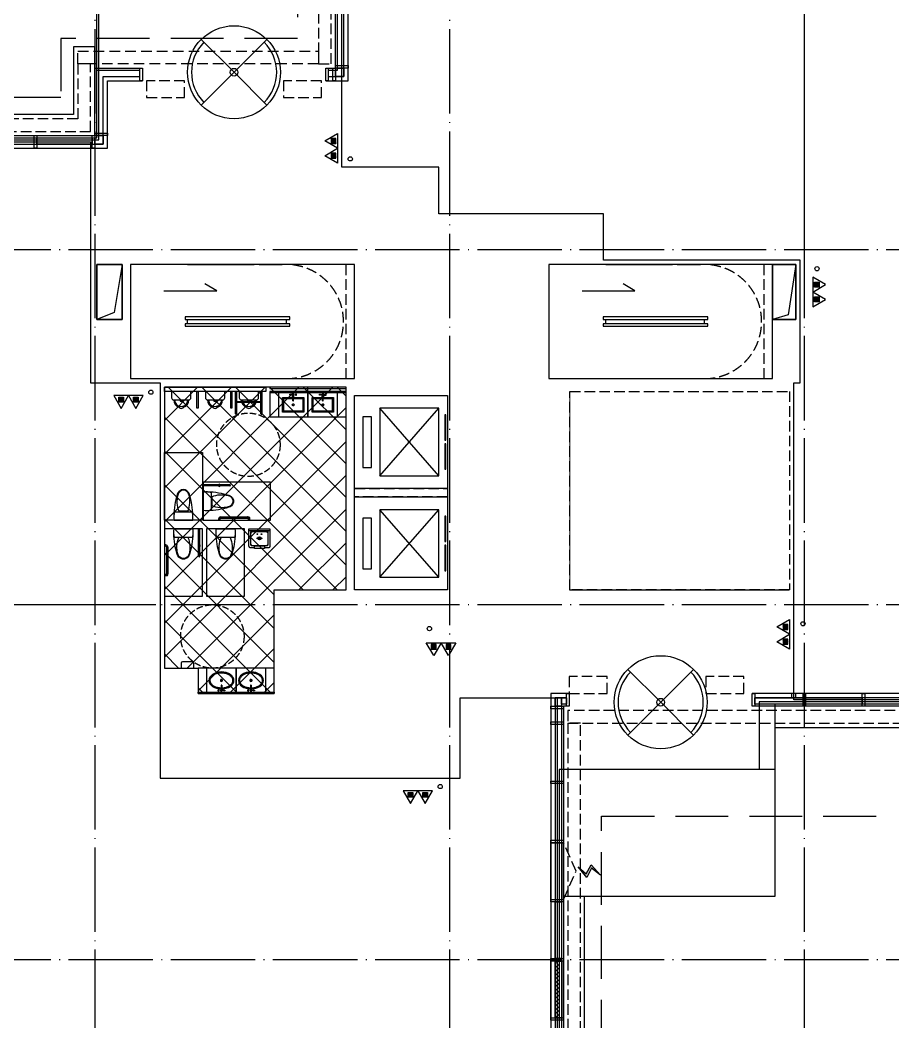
# Model space of a CAD drawing. Extents: x -292644 to 830497, y -12918 to 491457.
# Drawn here: x 118389 to 139057, y 6929 to 30635 of the extents above; entities that cross this region are included whole.
import ezdxf
from ezdxf.xclip import XClip

# ---------------------------------------------------------------- set-up
doc = ezdxf.new("R2010")
doc.units = 0
doc.header["$LTSCALE"] = 1000
doc.header["$MEASUREMENT"] = 0
for name, pattern in [('104-10 轴网$0$DOTE', [2.4200000000000004, 2, -0.2, 0.02, -0.2]), ('8#楼幕墙$0$109-34 轴网$0$L1$0$$AUDIT_BAD_LTYPE1', [0]), ('8#楼幕墙$0$DASH', [0.35, 0.25, -0.1]), ('X-104 8#10#平面_t3$0$109-34 轴网$0$L1$0$$AUDIT_BAD_LTYPE1', [0]), ('X-104 8#10#平面_t3$0$CACHE', [0.375, 0.25, -0.125]), ('X-104 8#10#平面_t3$0$DASH', [0.35, 0.25, -0.1]), ('三跑梯-1F$0$DASH', [0.35, 0.25, -0.1])]:
    doc.linetypes.add(name, pattern=pattern)
doc.layers.get('0').update_dxf_attribs({"linetype": 'CONTINUOUS'})
doc.layers.get('Defpoints').update_dxf_attribs({"linetype": 'CONTINUOUS'})
for name, color, linetype in [('104-10 轴网$0$A_AXIS-轴线', 36, '104-10 轴网$0$DOTE'), ('8#楼幕墙$0$04-电动窗', 1, 'CONTINUOUS'), ('8#楼幕墙$0$A-C_玻璃幕墙', 140, 'CONTINUOUS'), ('8#楼幕墙$0$A-C_门', 150, 'CONTINUOUS'), ('X-104 8#10#平面_t3$0$A-C_玻璃幕墙', 140, 'CONTINUOUS'), ('X-104 8#10#平面_t3$0$A-E_楼梯', 171, 'CONTINUOUS'), ('X-104 8#10#平面_t3$0$A-E_电梯', 171, 'CONTINUOUS'), ('X-104 8#10#平面_t3$0$A-I_卫-洁具', 241, 'CONTINUOUS'), ('X-104 8#10#平面_t3$0$A-O_分水线', 127, 'CONTINUOUS'), ('X-104 8#10#平面_t3$0$A-O_屋面', 201, 'CONTINUOUS'), ('X-104 8#10#平面_t3$0$A-O_散水', 134, 'CONTINUOUS'), ('X-104 8#10#平面_t3$0$A-SUR_看线', 231, 'CONTINUOUS'), ('X-104 8#10#平面_t3$0$A-TECH_结构', 21, 'CONTINUOUS'), ('X-104 8#10#平面_t3$0$水-消火栓', 41, 'CONTINUOUS')]:
    doc.layers.add(name, color=color, linetype=linetype)
for name, color, linetype, plot in [('8#楼幕墙$0$04-不打印_辅助线', 165, 'CONTINUOUS', False), ('X-104 8#10#平面_t3$0$04-不打印_辅助线', 165, 'CONTINUOUS', False), ('三跑梯-1F$0$04-不打印_辅助线', 165, 'CONTINUOUS', False)]:
    doc.layers.add(name, color=color, linetype=linetype, plot=plot)
doc.layers.add('X-104 8#10#平面_t3$0$000套内', color=226, linetype='CONTINUOUS', lineweight=30, plot=False)
doc.layers.get('X-104 8#10#平面_t3$0$A-O_分水线').off()

# ---------------------------------------------------------------- blocks, each defined once
blk = doc.blocks.new('104-10 轴网')
at = {"layer": '104-10 轴网$0$A_AXIS-轴线', "linetype": '104-10 轴网$0$DOTE'}
for p, q in [((128829.5977508623, 40099.99999999988), (128829.5977508621, -6500.000000000186)), ((137229.5977508624, 40099.99999999987), (137229.5977508621, -6500.000000000186)), ((145629.5977508624, 40099.99999999987), (145629.5977508621, -6500.000000000186)), ((168929.5977508623, 25199.99999999987), (113929.5977508621, 25199.99999999982)), ((168929.5977508623, 16799.99999999987), (113929.5977508621, 16799.99999999982)), ((168929.5977508623, 8399.999999999873), (113929.5977508621, 8399.999999999822))]:
    blk.add_line(p, q, dxfattribs=at)
blk = doc.blocks.new('X-104 8#10#平面_t3$0$meae')
for p, q in [((-215.039999999979, 0), (-243.7679999999818, 0)), ((-210, 5.039999999979045), (-210, 32.76000000000931)), ((-176.7359999999753, 0), (-204.9599999999627, 0)), ((-99.54815868195146, 8), (21.68149024352897, 14.3899337600451)), ((-99.54815868195146, -7.999999999941792), (-99.54815868195146, 8)), ((21.68149024352897, -14.3899337601033), (21.68149024352897, 14.3899337600451)), ((-210, -32.25599999999395), (-210, -5.039999999979045)), ((-99.54815868195146, -8.000000000058208), (21.68149024352897, -14.3899337601033))]:
    blk.add_line(p, q)
at = {"const_width": 0.8399999999999999}
blk.add_lwpolyline([(-209.5800000000163, -0.1400000000139698, -0.9999999999999999), (-210.4199999999837, -0.1400000000139698, -0.9999999999999999)], format="xyb", close=True, dxfattribs=at)
for points in [[(17.19145484233741, 81.35012003820157), (40, 81.35012003820157), (39.99999999994179, 51.35012003820157), (17.1914548422792, 51.35012003820157)], [(21.68149024352897, 21.35012003820157), (40, 21.35012003820157), (40, -21.35012003820157), (21.68149024352897, -21.35012003820157)], [(17.19145484233741, -81.35012003820157), (40, -81.35012003820157), (39.99999999994179, -51.35012003820157), (17.1914548422792, -51.35012003820157)]]:
    blk.add_lwpolyline(points, close=True)
blk.add_circle((-210, 0), 25.2)
blk.add_ellipse((-210, 0), major_axis=(0, -296.8388870928175), ratio=0.6737661697857759)
at = {"color": 8}
blk.add_open_spline([(-210, -271.838887092832), (-201.6286662275088, -271.838887092832), (-193.2556980797672, -270.8834744876949), (-176.5567826171755, -267.0318226981908), (-168.2292954665609, -264.1331208487391), (-151.7464247078751, -256.3412992825033), (-143.592075161112, -251.4461166422116), (-127.6688291439204, -239.6628589069005), (-119.9016611408442, -232.7743547918508), (-105.0053654383519, -217.100718463771), (-97.87740360945463, -208.3160983382841), (-84.50442564953119, -189.0367220979533), (-78.25994529254967, -178.5426552897552), (-66.86596525227651, -156.1005802754662), (-61.71665413689334, -144.1531549534993), (-52.68240508378949, -119.1104159536771), (-48.79751711455174, -106.0155586157343), (-42.41598126577446, -79.01830609660828), (-39.91934085072717, -65.11628590768669), (-36.39207964838715, -36.86706837144447), (-35.3614577781409, -22.5202054088586), (-34.79793056182098, 6.244822261855006), (-35.26502483320655, 20.66266644134885), (-37.68259151588427, 49.19399507466005), (-39.63306519814068, 63.30715293157846), (-44.95700291811954, 90.86129060061648), (-48.33046480413759, 104.3019146881416), (-56.39392556494568, 130.1611448710319), (-61.0838973345235, 142.5793309712317), (-71.62818411248736, 166.0733063118532), (-77.48238030000357, 177.1485642623738), (-90.15903716551838, 197.6798496269621), (-96.98112566315103, 207.1352148510632), (-111.3602107425686, 224.2113378457143), (-118.9163064261083, 231.8314545630128), (-134.510733252624, 245.1036245926516), (-142.547481424408, 250.7556368449004), (-158.868371842138, 260.0530890176306), (-167.1509793659789, 263.6999722997425), (-183.7976203592261, 269.0257272459567), (-192.162095878215, 270.7072330619558), (-208.8995512870024, 272.153067119536), (-217.2755150526064, 271.9185741905239), (-234.0031495776493, 269.526916392555), (-242.3573442720808, 267.3679324407713), (-258.9526960913208, 261.0731867576833), (-267.1936322519905, 256.9349128940958), (-283.3781850557425, 246.65468100406), (-291.3201072766096, 240.5117016318836), (-306.6623222918133, 226.2813428560039), (-314.0611830068519, 218.1942343084957), (-328.0653621423407, 200.2301868745126), (-334.6699371464783, 190.353927289194), (-346.859358667396, 169.044026111078), (-352.4439172392595, 157.6110181525), (-362.4072642970132, 133.476927122334), (-366.7859668953461, 120.7763437553076), (-374.1964356524404, 94.43610308453208), (-377.2281845823745, 80.79684587812517), (-381.8495765395346, 52.93462008907227), (-383.4392193020904, 38.71199739631265), (-385.1273327118251, 10.0537408667733), (-385.225804392132, -4.381569712015335), (-383.9285565786413, -33.08909023553133), (-382.5328362500295, -47.36097819061251), (-378.2902226594742, -75.36972922243876), (-375.4433290168527, -89.10625087702647), (-368.3874579074909, -115.6863969620317), (-364.1784936326439, -128.529630749661), (-354.5335200406262, -152.9902308470919), (-349.097582319926, -164.6071133053629), (-337.1786070214584, -186.3198765731067), (-330.6958189697471, -196.415140855941), (-316.9037533847149, -214.843760280055), (-309.5951420506462, -223.1764269854757), (-294.4000191528467, -237.9131964488188), (-286.5148495539906, -244.3169298697612), (-270.41386736813, -255.1213227973203), (-262.1997869724291, -259.5227866767091), (-245.6385630253353, -266.3373192788567), (-237.2919559226721, -268.7527736420161), (-222.6272707111784, -271.2949484957498), (-216.3134306632564, -271.838887092832), (-210, -271.838887092832)], degree=3, knots=[0, 0, 0, 0, 0.1541728099079682, 0.1541728099079682, 0.3083456198159364, 0.3083456198159364, 0.4625184297239047, 0.4625184297239047, 0.6166912396318729, 0.6166912396318729, 0.7708640495398411, 0.7708640495398411, 0.9250368594478093, 0.9250368594478093, 1.079209669355778, 1.079209669355778, 1.233382479263746, 1.233382479263746, 1.387555289171714, 1.387555289171714, 1.541728099079682, 1.541728099079682, 1.69590090898765, 1.69590090898765, 1.850073718895619, 1.850073718895619, 2.004246528803587, 2.004246528803587, 2.158419338711555, 2.158419338711555, 2.312592148619523, 2.312592148619523, 2.466764958527492, 2.466764958527492, 2.62093776843546, 2.62093776843546, 2.775110578343428, 2.775110578343428, 2.929283388251396, 2.929283388251396, 3.083456198159364, 3.083456198159364, 3.237629008067333, 3.237629008067333, 3.391801817975301, 3.391801817975301, 3.545974627883269, 3.545974627883269, 3.700147437791237, 3.700147437791237, 3.854320247699206, 3.854320247699206, 4.008493057607174, 4.008493057607174, 4.162665867515142, 4.162665867515142, 4.31683867742311, 4.31683867742311, 4.471011487331078, 4.471011487331078, 4.625184297239047, 4.625184297239047, 4.779357107147015, 4.779357107147015, 4.933529917054983, 4.933529917054983, 5.087702726962951, 5.087702726962951, 5.24187553687092, 5.24187553687092, 5.396048346778888, 5.396048346778888, 5.550221156686856, 5.550221156686856, 5.704393966594824, 5.704393966594824, 5.858566776502792, 5.858566776502792, 6.012739586410761, 6.012739586410761, 6.166912396318729, 6.166912396318729, 6.283185307179586, 6.283185307179586, 6.283185307179586, 6.283185307179586], dxfattribs=at)
at = {"layer": 'X-104 8#10#平面_t3$0$04-不打印_辅助线'}
blk.add_lwpolyline([(-499.9999999998836, -349.9999999999418), (-499.9999999998836, 350.0000000000582), (100.0000000001164, 350.0000000000582), (100.0000000001164, -349.9999999999418)], close=True, dxfattribs=at)
blk = doc.blocks.new('X-104 8#10#平面_t3$0$A-toilet-F2$0$A-toilet-F3$0$$plan$00000388')
for p, q in [((-211.7636100000016, 107.6506163835302), (-211.7636100000016, -107.6506388835276)), ((-202.5, -209.53125), (-202.5, 209.53125)), ((0, -220.78125), (0, 220.78125))]:
    blk.add_line(p, q)
blk.add_lwpolyline([(-202.4999999999999, -209.5312499999999), (-151.5815775000015, -220.9312574999972), (-102.2263650000007, -226.3893074999992), (-50.17650749999908, -226.3893074999992), (8.526512829121202e-14, -220.7812499999999)])
for centre, radius, start, end in [((-595.175017904075, 0), 128.7061108459815, 159.5476091936029, 200.4523908063857), ((-562.4982811024126, -12.18639293920603), 163.5812782416205, 107.2477400730136, 159.5476091936029), ((-580.3665348804823, -1.124999869261956e-05), 128.7061108459815, 136.8542646013629, 223.1457353986371), ((-555.5449209055997, -23.26485846064998), 162.7261878014058, 104.7785650587778, 136.8542646013629), ((-70.50223739520334, -1596.893304158019), 1822.905267548176, 91.22236801686525, 107.2477400730136), ((-443.4417002224786, -448.2021481943076), 602.2018211347165, 67.37374387746667, 104.7785650587778), ((-76.17188249999913, -236.25), 463.3354349999999, 97.73994600000086, 105.8219819999994), ((-76.17188249999913, -236.25), 463.3354349999999, 80.5376779999934, 97.73994600000086), ((-562.4982811024126, 12.18639293920603), 163.5812782416205, 200.4523908063857, 252.7522599269864), ((-555.5449209055997, 23.26483596065259), 162.7261878014058, 223.1457353986371, 255.2214349412222), ((-70.50223739520334, 1596.893304158019), 1822.905267548176, 252.7522599269864, 268.7776319831348), ((-443.4417002224786, 448.2021256943101), 602.2018211347165, 255.2214349412222, 292.6262561225334)]:
    blk.add_arc(centre, radius, start, end)
blk = doc.blocks.new('X-104 8#10#平面_t3$0$hgfasg')
at = {"layer": 'X-104 8#10#平面_t3$0$04-不打印_辅助线'}
blk.add_lwpolyline([(-450, 1599.999999999709), (450, 1599.999999999651), (450, -3.492459654808044e-10), (-450, -2.91038304567337e-10)], close=True, dxfattribs=at)
at = {"rotation": 270}
blk.add_blockref('X-104 8#10#平面_t3$0$A-toilet-F2$0$A-toilet-F3$0$$plan$00000388', (0, 0), dxfattribs=at)
blk = doc.blocks.new('X-104 8#10#平面_t3$0$残疾人扶手1')
for p, q in [((-700, -9.99999475479126), (-700.0000001192093, 5.424022674560547e-06)), ((-1.788139343261719e-07, -10), (0, 0)), ((-750.0000001192093, -9.999994456768036), (-750, -1.549720764160156e-06)), ((-750.0000001192093, -9.999994456768036), (-700, -9.99999475479126)), ((-740, -65.00071978569031), (-740.0000000596046, -9.99999463558197)), ((-710.0000001192093, -65.00164842605591), (-710.0000000596046, -9.999994695186615)), ((-54.99999988079071, -50.00000697374344), (-695.0000002384186, -49.99999493360519)), ((-54.99999988079071, -80.00000703334808), (-695.0000002384186, -79.9999949336052)), ((-50, -9.999999940395355), (-50, -1.192092895507812e-07)), ((-1.788139343261719e-07, -10), (-50, -9.999999940395355)), ((-40.00000005960464, -35.00000029802322), (-40, -10.00000005960464)), ((-10.00000005960464, -35.00000041723251), (-10, -10.00000005960464))]:
    blk.add_line(p, q)
for centre, radius, start, end in [((-725, -64.9999949336052), 14.99999998312334, 180, 0), ((-695, -34.99999493360519), 45.00000000000363, 244.4712198360607, 270), ((-695, -34.99999493360519), 15, 180, 270), ((-55, -35.00000023841858), 15, 270, 0), ((-55, -35.00000023841858), 45.00000000000363, 270, 0)]:
    blk.add_arc(centre, radius, start, end)
blk = doc.blocks.new('X-104 8#10#平面_t3$0$残疾人扶手2')
for p, q in [((-10.00000113248825, -49.99999988079071), (-10.00000011920929, 3.576278686523438e-07)), ((-10.00000011920929, 3.576278686523438e-07), (-5.960464477539062e-08, 0)), ((-650.0016621351242, -9.999985933303833), (-10.00000029802322, -9.999999582767487)), ((-650.0007342100143, -39.99998587369919), (-10.00000101327896, -39.99999994039536)), ((-10.00000113248825, -49.99999988079071), (-8.046627044677734e-06, -49.99999994039536))]:
    blk.add_line(p, q)
for centre, radius, start, end in [((-400.0000005364418, -24.99999982118607, -9.52677845565972e-09), 25, 36.86992769834287, 143.1300702524336), ((-650.0000090003014, -24.99998587369919), 14.99999998312334, 90, 270), ((-400.0000005364418, -24.99999982118607, -9.52677845565972e-09), 25, 216.8698662268071, 323.1301310407838)]:
    blk.add_arc(centre, radius, start, end)
blk = doc.blocks.new('X-104 8#10#平面_t3$0$A$C4F1F6034')
at = {"ltscale": 0.1}
for name, p in [('X-104 8#10#平面_t3$0$残疾人扶手1', (-374.9999998723215, 450.0000001171138)), ('X-104 8#10#平面_t3$0$残疾人扶手2', (6.772461347281933e-08, -350.5000000270084))]:
    blk.add_blockref(name, p, dxfattribs=at)
blk = doc.blocks.new('X-104 8#10#平面_t3$0$hgfd')
at = {"color": 8}
for p, q in [((3.335953806526959e-07, 266.5000000000036), (2.372253220528364e-07, 189.5000000000036)), ((-38.49999971458601, 228.000000048185), (38.50000028541399, 227.9999999518077))]:
    blk.add_line(p, q, dxfattribs=at)
for points in [[(250, -3.504792402964085e-07), (-249.9999999999927, 3.504792402964085e-07), (-249.9999994917889, 406.0000003504792, -0.4142135623732199), (-199.9999994292011, 456.0000002878987), (-119.9999994292084, 456.0000001877597), (-119.9999994166865, 466.000000187767), (120.0000005833208, 465.9999998122548), (120.0000005708062, 455.9999998122548), (200.000000570777, 455.9999997121158, -0.414213562372991), (250.0000005081893, 405.9999996495353)], [(175.000000062566, 49.99999974339516), (-174.9999999374049, 50.00000025659756, -0.4142135623730927), (-199.9999999061183, 75.00000028789145), (-199.9999995230974, 381.0000002878987, -0.414213562373095), (-174.9999994917962, 406.0000002565976), (175.0000005082111, 405.9999997434024, -0.4142135623731322), (200.0000004769245, 380.9999997121085), (200.0000000938744, 74.99999971210127, -0.4142135623730573)], [(250, -3.504792402964085e-07), (-249.9999999999927, 3.504792402964085e-07), (-249.9999999686988, 25.00000035048652, -0.4142135623730971), (-224.9999999373977, 50.00000031918535), (225.0000000625878, 49.99999968082193, -0.4142135623730932), (250.0000000313012, 24.99999964952804)]]:
    blk.add_lwpolyline(points, format="xyb", close=True)
blk.add_lwpolyline([(120.0000005708062, 455.9999998122548), (200.000000570777, 455.9999997121158, -0.414213562373095), (250.0000005081893, 405.9999996495353), (250, -3.504792402964085e-07), (-249.9999999999927, 3.504792402964085e-07), (-249.9999994917889, 406.0000003504792, -0.4142135623730929), (-199.9999994292011, 456.0000002878987), (-119.9999994292084, 456.0000001877597)], format="xyb")
blk.add_lwpolyline([(150.0000000876389, 69.99999977469633), (-149.9999999123756, 70.00000022531094, -0.4142135623730976), (-199.9999998497879, 120.0000002878915), (-199.9999995543913, 356.0000002878842, -0.414213562373095), (-149.9999994918035, 406.0000002253037), (150.0000005081965, 405.9999997746963, -0.414213562373095), (200.0000004456087, 355.9999997121085), (200.0000001502194, 119.9999997121231, -0.4142135623731096)], format="xyb", close=True, dxfattribs=at)
blk.add_lwpolyline([(120.0000005082184, 405.9999998122476), (-119.9999994917889, 406.0000001877524), (-119.9999994166865, 466.000000187767), (120.0000005833208, 465.9999998122548)], close=True)
for centre, radius in [((-49.99999971457146, 228.0000000625914), 10), ((2.854139893315732e-07, 228.0000000000036), 35), ((50.00000028542127, 227.9999999374159), 10), ((-49.99999983975431, 128.0000000625841), 10), ((50.00000016025297, 127.9999999374159), 10)]:
    blk.add_circle(centre, radius)
blk.add_circle((2.854139893315732e-07, 228.0000000000036), 25, dxfattribs=at)
blk = doc.blocks.new('X-104 8#10#平面_t3$0$104-8910 核心筒$0$fraehtj')
for p, q in [((-535.0016601383686, 315.0000140368938), (-9.999998301267624, 315.0000003874302)), ((-535.0007322132587, 285.0000140964985), (-260.0000060498787, 285.0000067282235)), ((-260.0000060498714, -284.9999931128441), (-260.0000060498714, 285.0000067282235)), ((-240.0000060498714, -284.9999936328259), (-240.0000060498642, 285.0000061923529)), ((-240.0000060498642, 285.0000061923492), (-9.999999016523361, 285.0000000298023)), ((-9.99999913573265, 275.000000089407), (-9.99999812245369, 325.0000003278255)), ((-9.99999812245369, 325.0000003278255), (1.937150955200195e-06, 324.9999999701977)), ((-9.99999913573265, 275.000000089407), (-6.049871444702148e-06, 275.0000000298023)), ((-535.0016601383686, -284.9999859631062), (-260.0000060498787, -284.9999931128441)), ((-535.0007322132587, -314.9999859035015), (-9.999999016523361, -314.9999999701977)), ((-240.0000060498642, -284.9999936328222), (-9.999998301267624, -284.9999996125698)), ((-9.99999913573265, -324.999999910593), (-9.99999812245369, -274.9999996721745)), ((-9.99999812245369, -274.9999996721745), (1.937150955200195e-06, -275.0000000298023)), ((-9.99999913573265, -324.999999910593), (-6.049871444702148e-06, -324.9999999701977))]:
    blk.add_line(p, q)
for centre, radius, start, end in [((-535.0000070035458, 300.0000140964985), 14.99999998312334, 90, 270), ((-250.0000060498714, 285.0000067282235), 10.00000000000729, 359.9999969296666, 180), ((-535.0000070035458, -299.9999859035015), 14.99999998312334, 90, 270), ((-250.0000060498714, -284.9999931128405), 10.00000000000729, 180, 3.070333449532706e-06)]:
    blk.add_arc(centre, radius, start, end)
blk = doc.blocks.new('三跑梯-1F')
at = {"color": 171}
for p, q in [((1300.000000000058, 3950), (1400.000000000058, 3950)), ((1300.000000000056, 1610), (1400.000000000056, 1610))]:
    blk.add_line(p, q, dxfattribs=at)
for p, q in [((1400, 3950), (1399.999999999998, 3123.012701891712)), ((2700, 3949.999999999942), (2699.999999999998, 2372.457351944817)), ((2699.999999999998, 2256.987298107706), (2699.999999999998, 1709.999999999942))]:
    blk.add_line(p, q)
for points in [[(1239.999999999998, 1530), (1300.000000000056, 1530), (1300.000000000058, 4010), (1240, 4010)], [(1399.999999999998, 1529.999999999942), (1460.000000000056, 1529.999999999942), (1460.000000000058, 4010), (1400, 4010)]]:
    blk.add_lwpolyline(points, close=True, dxfattribs=at)
at = {"color": 8, "linetype": '三跑梯-1F$0$DASH'}
blk.add_arc((1349.999999999996, 1610), 1350.000000000002, 180, 0, dxfattribs=at)
at = {"layer": '三跑梯-1F$0$04-不打印_辅助线', "linetype": '三跑梯-1F$0$DASH'}
blk.add_line((0, 200), (2700, 200), dxfattribs=at)
at = {"layer": '三跑梯-1F$0$04-不打印_辅助线'}
blk.add_lwpolyline([(2699.999999999998, 5300), (0, 5300), (0, 0), (2700, 0)], close=True, dxfattribs=at)
blk.add_lwpolyline([(2077.989292925573, 4511.834401277243), (2077.989292925515, 3260), (2243.613369419356, 3540)], dxfattribs=at)
blk = doc.blocks.new('X-104 8#10#平面_t3$0$fdhggh')
at = {"layer": 'X-104 8#10#平面_t3$0$04-不打印_辅助线', "linetype": 'X-104 8#10#平面_t3$0$109-34 轴网$0$L1$0$$AUDIT_BAD_LTYPE1'}
h = blk.add_hatch(dxfattribs=at)
h.set_pattern_fill('多孔材料', color=256, scale=200)
h.set_pattern_definition([(45, (-111356.9507218327, 2.91038304567337e-10), (-400.0004066222933, 400.0004066222933), []), (135, (-111356.9507218327, 2.91038304567337e-10), (-400.0004066222933, -400.0004066222933), [])])
h.paths.add_polyline_path([(14350.00002345038, 21949.99836163723), (10050.00002342847, 21949.99836163723), (10050.0000234285, 15299.99836163733), (10850.00002341266, 15299.99836163734), (10850.00002341272, 14699.99836163229), (12650.00002341619, 14699.99836163217), (12650.00002341621, 17149.9983834739), (14350.0000234468, 17149.99838347103)])
at = {"layer": 'X-104 8#10#平面_t3$0$04-不打印_辅助线'}
blk.add_lwpolyline([(19449.99996581458, 12899.99956291614), (19449.99996581458, -2650.000437083887), (-2650.000034185417, -2650.000437083858), (-2650.000034185417, 27849.99956291614), (8450.000000000291, 27849.9995629162), (8450.000000000291, 30799.99956291626), (14149.99996581458, 30799.9995629162), (14149.99996581458, 35949.99956291614), (44349.99996581458, 35949.99956291614), (44349.99996581458, 14449.99956291614), (24500.00000000015, 14449.99956291614), (24500.00000000015, 12899.99956291614)], close=True, dxfattribs=at)
at = {"layer": 'X-104 8#10#平面_t3$0$04-不打印_辅助线', "linetype": 'X-104 8#10#平面_t3$0$109-34 轴网$0$L1$0$$AUDIT_BAD_LTYPE1'}
blk.add_lwpolyline([(14350.00002345038, 21949.99836163723), (10050.00002342847, 21949.99836163723), (10050.0000234285, 15299.99836163733), (10850.00002341266, 15299.99836163734), (10850.00002341272, 14699.99836163229), (12650.00002341619, 14699.99836163217), (12650.00002341621, 17149.9983834739), (14350.0000234468, 17149.99838347103), (14350.00002345035, 21949.99836163728)], close=True, dxfattribs=at)
blk = doc.blocks.new('A-电梯2222')
for p, q in [((-599.9999999888532, 1800.000000028485), (-599.9999999888532, 2000.000000028485)), ((-599.9999999888532, 2000.000000028485), (599.999999990192, 2000.000000027969)), ((599.999999990192, 2000.000000027969), (599.999999990192, 1800.000000028027)), ((599.999999990192, 1800.000000028027), (-599.9999999888532, 1800.000000028485)), ((-800.0000000021246, 200.0000000191649), (-800.0000000016589, 1600.000000013759)), ((-800.0000000016589, 1600.000000013759), (800.0000000027649, 1600.000000013068)), ((800.0000000027649, 1600.000000013068), (-800.0000000021246, 200.0000000191649)), ((800.0000000021828, 200.0000000184664), (-800.0000000016589, 1600.000000013759)), ((800.0000000027649, 1600.000000013068), (800.0000000021828, 200.0000000184664)), ((800.0000000021828, 200.0000000184664), (-800.0000000021246, 200.0000000191649))]:
    blk.add_line(p, q)
for points in [[(-1100, 0), (1100, 0), (1100, 2200.000000000007), (-1100, 2200.000000000007)], [(-643.3333333326736, 38.08112883746799), (-643.3333333326736, 58.97966308711329), (-43.33333333267365, 58.97966308711329), (-43.33333333267365, 38.08112883746799)], [(43.33333333273185, 38.0811288371915), (43.33333333273185, 58.97966308683681), (643.3333333327319, 58.97966308683681), (643.3333333327319, 38.0811288371915)]]:
    blk.add_lwpolyline(points, close=True)
blk = doc.blocks.new('X-104 8#10#平面_t3$0$jhat')
for p, q in [((-395, -250.0000000000582), (-395, 249.9999999999418)), ((-395, 249.9999999999418), (-44.99999999994179, 249.9999999999418)), ((-44.99999999994179, 249.9999999999418), (-44.99999999994179, 11.73657725605881)), ((-219.9999999999418, 32.25599999987753), (-219.9999999999418, 5.03999999986263)), ((-124.8214514199644, 8.000000000058208), (11.68149024352897, 14.3899337601033)), ((-124.8214514199644, 7.999999999941792), (-124.8214514199644, -8.000000000058208)), ((11.68149024352897, 14.3899337601033), (11.68149024352897, -14.3899337601033)), ((-225.0399999999208, -1.164153218269348e-10), (-253.7679999999236, -1.164153218269348e-10)), ((-219.9999999999418, -5.040000000095461), (-219.9999999999418, -32.76000000012573)), ((-186.7359999999171, -1.164153218269348e-10), (-214.9599999999045, -1.164153218269348e-10)), ((-124.8214514199644, -8.000000000058208), (11.68149024352897, -14.3899337601033)), ((-44.99999999994179, -12.38077738613356), (-44.99999999994179, -250.0000000000582)), ((-44.99999999994179, -250.0000000000582), (-395, -250.0000000000582))]:
    blk.add_line(p, q)
at = {"color": 8}
blk.add_lwpolyline([(-69.99999999994179, -11.06304409715813), (-69.99999999994179, -225.0000000000582), (-370, -225.0000000000582), (-370, 224.9999999999418), (-69.99999999994179, 224.9999999999418), (-69.99999999994179, 10.56628493819153)], dxfattribs=at)
at = {"ltscale": 1000, "const_width": 0.8399999999999999}
blk.add_lwpolyline([(-219.5799999999581, 0.1399999998975545, 0.9999999999999999), (-220.4199999999255, 0.1399999998975545, 0.9999999999999999)], format="xyb", close=True, dxfattribs=at)
for points in [[(7.191454842337407, 81.35012003820157), (30, 81.35012003820157), (30, 51.35012003820157), (7.191454842337407, 51.35012003820157)], [(11.68149024352897, -21.35012003820157), (30, -21.35012003820157), (30, 21.35012003820157), (11.68149024352897, 21.35012003820157)], [(7.191454842337407, -81.35012003820157), (30, -81.35012003820157), (30, -51.35012003820157), (7.191454842337407, -51.35012003820157)]]:
    blk.add_lwpolyline(points, close=True)
blk.add_circle((-219.9999999999418, -1.164153218269348e-10), 25.2)
at = {"layer": 'X-104 8#10#平面_t3$0$04-不打印_辅助线'}
blk.add_lwpolyline([(100.0000000001164, -350), (100.0000000000582, 350), (-499.9999999999418, 350), (-499.9999999998836, -350)], close=True, dxfattribs=at)
blk = doc.blocks.new('X-104 8#10#平面_t3$0$A-toilet-F2$0$A-toilet-F3$0$xb')
for p, q in [((-228.5999999991618, 152.3999999994412), (-228.6000000010245, 9.313225746154785e-10)), ((-228.6000000010245, 9.313225746154785e-10), (228.6000000010245, -9.313225746154785e-10)), ((177.7999999998137, 203.2000000000698), (-177.7999999993481, 203.1999999994878)), ((228.6000000010245, -9.313225746154785e-10), (228.6000000005588, 152.3999999997905))]:
    blk.add_line(p, q)
for centre, radius, start, end in [((-6.349999998696148, 209.549999998766), 171.56755229355, 106.6068803142738, 182.1210963969083), ((-6.349999998696148, 209.549999998766), 146.16755229355, 87.87890362284142, 182.1210963969083), ((9.313225746154785e-10, 342.8999999993248), 63.50000000000001, 1.07073087239469, 178.9292691276053), ((1.396983861923218e-09, 203.1999999987893), 38.1, 0, 180), ((6.350000001490116, 209.549999998766), 146.16755229355, 357.8789036030917, 92.12109637715858), ((6.350000001490116, 209.549999998766), 171.56755229355, 357.8789036030917, 73.39311968572625), ((-177.7999999993481, 152.3999999992084), 50.8, 90, 180), ((177.8000000002794, 152.3999999997905), 50.8, 0, 90)]:
    blk.add_arc(centre, radius, start, end)
blk = doc.blocks.new('X-104 8#10#平面_t3$0$8#核心筒')
at = {"layer": 'X-104 8#10#平面_t3$0$A-I_卫-洁具', "ltscale": 0.1}
for points in [[(10819.99873398323, 21849.99836163709), (10849.99873398323, 21849.99836163709), (10849.99873398323, 21449.99836163709), (10819.99873398323, 21449.99836163709)], [(11619.99873398323, 21849.99836163709), (11649.99873398323, 21849.99836163709), (11649.99873398323, 21449.99836163709), (11619.99873398323, 21449.99836163709)], [(14350.0000234468, 21849.99836163723), (12550.0000234468, 21849.99836163723), (12550.0000234468, 21249.99836163723), (14350.0000234468, 21249.99836163723)]]:
    blk.add_lwpolyline(points, close=True, dxfattribs=at)
blk.add_lwpolyline([(12550.0000234468, 21849.99836163723), (12550.0000234468, 21819.99836163723), (14350.00002344692, 21819.99836163712), (14350.00002345035, 21849.99836163729)], dxfattribs=at)
at = {"layer": 'X-104 8#10#平面_t3$0$A-TECH_结构', "linetype": 'X-104 8#10#平面_t3$0$DASH'}
blk.add_lwpolyline([(14550.00002344679, 19549.99838346642), (16750.00002344628, 19549.99838346642), (16750.00002344628, 19349.99836162853), (14550.00002344679, 19349.99836162853)], close=True, dxfattribs=at)
at = {"layer": 'X-104 8#10#平面_t3$0$A-E_电梯', "xscale": -1, "rotation": 90}
for p in [(16750.0000234468, 20649.99838346642), (16750.0000234468, 18249.99838346642)]:
    blk.add_blockref('A-电梯2222', p, dxfattribs=at)
at = {"layer": 'X-104 8#10#平面_t3$0$A-I_卫-洁具', "ltscale": 0.1}
for name, p, rotation in [('X-104 8#10#平面_t3$0$A-toilet-F2$0$A-toilet-F3$0$xb', (10450.00002342847, 21849.99836163712), 180), ('X-104 8#10#平面_t3$0$A-toilet-F2$0$A-toilet-F3$0$xb', (11250.00002342847, 21849.99836163712), 180), ('X-104 8#10#平面_t3$0$A-toilet-F2$0$A-toilet-F3$0$xb', (12050.00002342847, 21849.99836163712), 180), ('X-104 8#10#平面_t3$0$jhat', (13100.0000234468, 21749.99836163723), 90), ('X-104 8#10#平面_t3$0$jhat', (13800.0000234468, 21749.99836163723), 90)]:
    blk.add_blockref(name, p, dxfattribs=dict(at, rotation=rotation))
blk = doc.blocks.new('X-104 8#10#平面_t3$0$fgdghdh')
at = {"layer": 'X-104 8#10#平面_t3$0$A-TECH_结构'}
for points in [[(8450.000072856885, 23550.00096377522), (8450.00002682391, 24849.99997205457), (9050.00004537226, 24850.00004096924), (8862.080341181834, 23718.58417393009)], [(8450.00002682391, 23550.00099037673), (9050.000045112509, 23550.00099037673), (9050.000045112509, 24849.99838218736), (8450.00002682391, 24849.99838218736)], [(24449.99990949396, 23549.99995995223), (24449.99995292642, 24849.99994988385), (24999.99999660614, 24849.99997068768), (24818.80254176626, 23659.58259681712)], [(24449.99993120992, 23549.99838044361), (24999.99999999694, 23549.99838044361), (24999.99999999694, 24849.99836163718), (24449.99993120992, 24849.99836163718)]]:
    blk.add_lwpolyline(points, close=True, dxfattribs=at)
blk = doc.blocks.new('*U4577')
blk.add_lwpolyline([(46693.65911704338, 22173.79553999149), (46793.65906324825, 22173.79553999149), (46793.65906324825, 22273.79553999149), (46693.65911704338, 22273.79553999149)], close=True)
blk = doc.blocks.new('8#楼幕墙$0$ii')
blk.add_lwpolyline([(-1339.999257087533, -5.379672802519053e-05), (0.0007429124671034515, -5.379672802519053e-05), (0.0007429124671034515, -150.000053796728), (-1339.999257087533, -150.000053796728)], close=True)
blk = doc.blocks.new('8#楼幕墙$0$$WINLIB2D$00000039')
at = {"color": 0}
for points in [[(-0.4999999999983409, 0.5000000000445652), (-0.4999999999999964, -0.4999999999999716)], [(0.5000000000016591, 0.4999999999536158), (-0.4999999999983409, 0.5000000000445652)], [(0.4999999999983338, -0.5000000000463842), (0.4999999999999609, 0.4999999999999432)], [(-0.499999999999428, 0.1666666667124446), (0.500000000000572, 0.1666666666205998)], [(-0.4518745131427302, -0.1666666666260284), (-0.5000000000072298, 0.08358586507802102)], [(-0.3838834764901549, -0.166666666632409), (-0.4479860405916831, 0.1666666667079113)], [(-0.3158924398378069, -0.166666666637866), (-0.3799950039392748, 0.1666666667006353)], [(-0.2479014031851996, -0.166666666645142), (-0.3120039672867243, 0.1666666666951784)], [(-0.1799103665328481, -0.1666666666505989), (-0.2440129306343159, 0.1666666666887977)], [(-0.1119193298802692, -0.1666666666569512), (-0.1760218939817904, 0.1666666666824455)], [(-0.04392829322788927, -0.1666666666633319), (-0.1080308573293216, 0.1666666666760648)], [(0.02406274342471804, -0.1666666666696841), (-0.04003982067680312, 0.1666666666697125)], [(0.09205378007703402, -0.1666666666751411), (0.02795121597557682, 0.1666666666642556)], [(0.1600448167296129, -0.1666666666815217), (0.0959422526280953, 0.1666666666578749)], [(0.2280358533819644, -0.166666666687874), (0.163933289280525, 0.1666666666505989)], [(0.2960268900345753, -0.1666666666942547), (0.231924325933047, 0.1666666666460657)], [(0.3640179266869801, -0.1666666667006069), (0.2999153625854838, 0.166666666639685)], [(0.4320089633395341, -0.1666666667060639), (0.3679063992380058, 0.166666666632409)], [(0.4999999999916831, -0.1666666667115209), (0.4358974358904746, 0.1666666666260568)], [(-0.500000000000572, -0.1666666666214951), (0.499999999999428, -0.1666666667124446)], [(0.4999999999983338, -0.5000000000463842), (-0.5000000000016662, -0.4999999999554348)]]:
    blk.add_lwpolyline(points, dxfattribs=at)
blk = doc.blocks.new('8#楼幕墙$0$$TCHSYS$WIN2D')
for p, q in [((-0.5, 0.5), (0.5, 0.5)), ((-0.5, 0.5), (-0.4999999999999999, -0.5)), ((0.5, 0.5), (0.4999999999999998, -0.5)), ((0.5, 0.1666666666666666), (-0.5, 0.1666666666666666)), ((0.5, -0.1666666666666667), (-0.5, -0.1666666666666667)), ((-0.4999999999999999, -0.5), (0.5, -0.5))]:
    blk.add_line(p, q)
blk = doc.blocks.new('8#楼幕墙$0$开启扇')
at = {"layer": '8#楼幕墙$0$04-电动窗'}
h = blk.add_hatch(color=1, dxfattribs=at)
h.dxf.hatch_style = 1
h.paths.add_polyline_path([(771.2538212353829, 399.4187931009801), (600.4963348774836, 588.0845509109495), (817.000029503055, 705.4227948976622), (568.9130649687795, 925.0510056701896), (737.6166181836743, 715.3361196324695), (521.1129235581029, 597.9978756457567)])
at = {"linetype": '8#楼幕墙$0$DASH'}
blk.add_lwpolyline([(0, 49.99999999714782), (670, 349.9999999971478), (1340, 49.99999999714782)], dxfattribs=at)
at = {"layer": '8#楼幕墙$0$04-电动窗', "color": 1}
blk.add_lwpolyline([(771.2538212353829, 399.4187931009801), (600.4963348774836, 588.0845509109495), (817.000029503055, 705.4227948976622), (568.9130649687795, 925.0510056701896), (737.6166181836743, 715.3361196324695), (521.1129235581029, 597.9978756457567), (771.2538212353829, 399.4187931009801)], close=True, dxfattribs=at)
at = {"xscale": -1340, "yscale": 300, "zscale": 1340, "rotation": 180}
blk.add_blockref('8#楼幕墙$0$$TCHSYS$WIN2D', (670, -100), dxfattribs=at)
blk = doc.blocks.new('8#楼幕墙$0$xzm2200')
at = {"layer": '8#楼幕墙$0$A-C_门'}
for p, q in [((0, 0), (-777.8174528407399, 777.8174718429218)), ((-3.557623131200671e-06, 0), (777.8174587842077, 777.8174623418017)), ((-1.778797013685107e-06, 1.778826117515564e-06), (-777.8174623418308, -777.8174587842077)), ((-1.778797013685107e-06, 1.778826117515564e-06), (777.8174492831458, -777.8174682852696))]:
    blk.add_line(p, q, dxfattribs=at)
for radius in [1100.000001778816, 91.66666681490136]:
    blk.add_circle((-1.778797013685107e-06, 1.778826117515564e-06), radius, dxfattribs=at)
for start, end in [(45, 134.9999993007822), (225, 314.9999993007822)]:
    blk.add_arc((-1.778797013685107e-06, 1.778826117515564e-06), 1008.333334963915, start, end, dxfattribs=at)
blk = doc.blocks.new('*U4713')
blk.add_lwpolyline([(200.0000000000007, 0), (0, 0), (0, 150), (200.0000000000007, 150)], close=True)
blk = doc.blocks.new('*U4714')
blk.add_lwpolyline([(119.9999999998843, 0), (0, 0), (0, 150), (119.9999999998843, 150)], close=True)
blk = doc.blocks.new('8#楼幕墙$0$A$C13E80662')
for points in [[(150.0005130732898, 150.2641038001748), (150.0005130732898, 200.2641038001238), (0.0005130732897669077, 200.2641038001238), (0.0005130732897669077, 0.2641038001238485), (150.0005130732898, 0.2641038001238485)], [(150.0005130732898, 0.2641038001747802), (200.0005130733043, 0.2641038001747802), (200.0005130733043, 150.2641038001748), (150.0005130732898, 150.2641038001748)]]:
    blk.add_lwpolyline(points)
blk = doc.blocks.new('*U4715')
blk.add_lwpolyline([(1310.000000000604, 0), (0, 0), (0, 150), (1310.000000000604, 150)], close=True)
blk = doc.blocks.new('*U4708')
blk.add_lwpolyline([(1140.000000000001, 0), (0, 0), (0, 150), (1140.000000000001, 150)], close=True)
blk = doc.blocks.new('8#楼幕墙')
at = {"layer": '8#楼幕墙$0$04-不打印_辅助线'}
blk.add_lwpolyline([(19400.00000000023, 12900), (19400.00000000023, -2600), (-2599.999999999767, -2599.999999999942), (-2599.999999999767, 27800), (8500.000000000233, 27800.00000000006), (8500.000000000233, 31000.00000000012), (14200.00000000023, 31000.00000000006), (14200.00000000023, 35900), (44300.00000000023, 35900), (44300.00000000023, 14500), (24130.00000000023, 14500), (24130.00000000023, 12900)], close=True, dxfattribs=at)
at = {"layer": '8#楼幕墙$0$A-C_玻璃幕墙'}
for points in [[(13870.00000000012, 29499.99999214173), (14100.00000000023, 29500), (14100.00000000023, 36000), (44400.00000000023, 36000), (44400.00000000023, 14400), (23970.00000000012, 14400)], [(13930.00000000012, 29449.99999214173), (14150.00000000023, 29450), (14150.00000000023, 35950), (44350.00000000023, 35950), (44350.00000000023, 14450), (24030.00000000012, 14450)], [(13930.00000000012, 29299.99999214173), (14300.00000000023, 29300), (14300.00000000023, 35800), (44200.00000000023, 35800), (44200.00000000023, 14600), (24030.00000000012, 14600)], [(13870.00000000012, 29199.99999214173), (14400.00000000023, 29200), (14400.00000000023, 35700), (44100.00000000023, 35700), (44100.00000000023, 14700), (23970.00000000017, 14700)], [(19630.00000000012, 14400), (19500.00000000023, 14400), (19500.00000000023, -2700), (-2699.999999999767, -2699.999999999942), (-2699.999999999767, 27900), (8400.000000000233, 27900), (8400.000000000233, 29500), (9529.999998102081, 29500)], [(19570.00000000012, 14450), (19450.00000000023, 14450), (19450.00000000023, -2650), (-2649.999999999767, -2649.999999999942), (-2649.999999999767, 27850), (8450.000000000233, 27850), (8450.000000000233, 29450), (9469.999998102081, 29450)], [(19570.00000000012, 14600), (19300.00000000023, 14600), (19300.00000000023, -2500), (-2499.999999999767, -2499.999999999942), (-2499.999999999767, 27700), (8600.000000000233, 27700), (8600.000000000233, 29300), (9469.999998102081, 29300)], [(19630.00000000012, 14700), (19200.00000000023, 14700), (19200.00000000023, -2400), (-2399.999999999767, -2399.999999999942), (-2399.999999999767, 27600), (8700.000000000233, 27600), (8700.000000000233, 29200), (9529.999998102081, 29200)]]:
    blk.add_lwpolyline(points, dxfattribs=at)
for points in [[(9469.999998102081, 29499.99999214179), (9529.999998102081, 29499.99999214179), (9529.999998102081, 29199.99999214226), (9469.999998102081, 29199.99999214226)], [(13870.00000000012, 29499.99999214173), (13930.00000000012, 29499.99999214173), (13930.00000000012, 29199.9999921422), (13870.00000000012, 29199.9999921422)], [(14040.00000000025, 29500.00000000001), (14100.00000000023, 29500), (14100.00000000016, 29200.00000000001), (14040.00000000026, 29199.99999999993)], [(14400.00000000023, 29559.99999999991), (14400.00000000023, 29499.99999999992), (14100.00000000023, 29500), (14100.00000000016, 29559.9999999999)], [(7029.999999999651, 27600.0000000064), (6969.999999999651, 27600.0000000064), (6969.999999999651, 27900.00000000559), (7029.999999999651, 27900.00000000559)], [(8400.00000000032, 27599.99999999992), (8340.000000000262, 27600), (8340.000000000262, 27900), (8400.000000000233, 27900)], [(8700.00000000032, 27960.00000000006), (8700.000000000233, 27900), (8400.000000000233, 27900), (8400.000000000233, 27959.99999999998)], [(19630.00000000012, 14399.99986735714), (19570.00000000012, 14399.99986735714), (19570.00000000012, 14699.99986735679), (19630.00000000012, 14699.99986735679)], [(24030.00000000012, 14400.00000000035), (23970.00000000012, 14400.00000000035), (23970.00000000012, 14700), (24030.00000000012, 14700)], [(25170.00000000012, 14700.00000414392), (25230.00000000012, 14700.00000414392), (25230.00000000012, 14400.00000414375), (25170.00000000012, 14400.00000414375)], [(26570.00000000012, 14699.99986735685), (26630.00000000012, 14699.99986735685), (26630.00000000012, 14399.99986735667), (26570.00000000012, 14399.99986735667)], [(19500.00000000023, 14400), (19500.00000000023, 14340.00000000002), (19200.00000000023, 14340.0000000001), (19200.00000000016, 14399.99999999999)], [(19199.99999999686, 13970.00000031048), (19199.99999999686, 14030.00000031048), (19499.99999999744, 14030.00000031048), (19499.99999999744, 13970.00000031048)], [(19199.99999999686, 12570.00000031048), (19199.99999999686, 12630.00000031048), (19499.99999999744, 12630.00000031048), (19499.99999999744, 12570.00000031048)], [(19199.99999999686, 11170.00000031048), (19199.99999999686, 11230.00000031048), (19499.99999999744, 11230.00000031048), (19499.99999999744, 11170.00000031048)], [(19199.99999999686, 9770.00000031048), (19199.99999999686, 9830.00000031048), (19499.99999999744, 9830.00000031048), (19499.99999999744, 9770.00000031048)], [(19199.99999999686, 8370.00000031048), (19199.99999999686, 8430.00000031048), (19499.99999999744, 8430.00000031048), (19499.99999999744, 8370.00000031048)], [(19199.99999999686, 6970.000000310596), (19199.99999999686, 7030.000000310596), (19499.99999999744, 7030.000000310596), (19499.99999999744, 6970.000000310596)]]:
    blk.add_lwpolyline(points, close=True, dxfattribs=at)
at = {"linetype": '8#楼幕墙$0$109-34 轴网$0$L1$0$$AUDIT_BAD_LTYPE1', "rotation": 90}
for p in [(11700.00000000012, 29399.99999392056), (21800.1481536252, 14494.55846416629)]:
    blk.add_blockref('8#楼幕墙$0$xzm2200', p, dxfattribs=at)
at = {"layer": '8#楼幕墙$0$A-C_玻璃幕墙', "xscale": -1}
for p in [(14300.00051307352, 29299.73589619988), (8600.000513073523, 27699.73589619988)]:
    blk.add_blockref('8#楼幕墙$0$A$C13E80662', p, dxfattribs=at)
at = {"layer": '8#楼幕墙$0$A-C_玻璃幕墙'}
for name, p in [('*U4715', (7029.999999999651, 27700)), ('*U4714', (19450.00000000023, 14450)), ('*U4708', (24030.00000000012, 14450))]:
    blk.add_blockref(name, p, dxfattribs=at)
for name, p, rotation in [('*U4713', (19300.00000000023, 14600), 270), ('8#楼幕墙$0$ii', (25230.00000000012, 14449.99986735679), 180), ('8#楼幕墙$0$ii', (19450.00019860663, 8430.000005076989), 270), ('8#楼幕墙$0$ii', (19450.00017252588, 7030.000000005821), 270)]:
    blk.add_blockref(name, p, dxfattribs=dict(at, rotation=rotation))
at = {"layer": '8#楼幕墙$0$A-C_玻璃幕墙', "linetype": '8#楼幕墙$0$109-34 轴网$0$L1$0$$AUDIT_BAD_LTYPE1', "xscale": -1, "rotation": 270}
blk.add_blockref('8#楼幕墙$0$开启扇', (19449.99999999744, 9830.00000031048), dxfattribs=at)
at = {"layer": 'Defpoints', "color": 2, "linetype": '8#楼幕墙$0$109-34 轴网$0$L1$0$$AUDIT_BAD_LTYPE1', "xscale": 1340, "yscale": 300.0000000000001, "zscale": -1340, "rotation": 270}
blk.add_blockref('8#楼幕墙$0$$WINLIB2D$00000039', (19350.00000001071, 7700.000000308384), dxfattribs=at)
blk = doc.blocks.new('X-104 8#10#平面_t3$0$erte')
at = {"layer": 'X-104 8#10#平面_t3$0$A-O_屋面', "linetype": 'X-104 8#10#平面_t3$0$DASH'}
blk.add_lwpolyline([(0, 0), (900, 0), (900, 400), (-2.91038304567337e-11, 400), (0, 0)], close=True, dxfattribs=at)
blk = doc.blocks.new('X-104 8#10#平面_t3$0$$TWTSYS$00000546')
h = blk.add_hatch()
h.set_pattern_fill('ANSI31', color=256, scale=200, style=0)
h.set_pattern_definition([(45, (-38543.80223862439, -6670.830405693208), (-17.67766952966369, 17.67766952966369), [])])
h.paths.add_polyline_path([(-64.92232553117356, 173.7449990885525), (64.922325531159, 173.7449990885525), (64.922325531159, 43.90034802621994), (-64.92232553117356, 43.90034802621994)])
for points in [[(0, 343.6163707387423), (-198.3870041439732, 0), (198.3870041439732, 0)], [(-64.92232553117356, 173.7449990885525), (64.922325531159, 173.7449990885525), (64.922325531159, 43.90034802621994), (-64.92232553117356, 43.90034802621994)]]:
    blk.add_lwpolyline(points, close=True)
blk = doc.blocks.new('X-104 8#10#平面_t3$0$A$C46662BA1')
at = {"layer": 'X-104 8#10#平面_t3$0$水-消火栓'}
for centre in [(126206.9507218266, 27349.99836950104), (137256.9507218332, 24749.99999999964), (121486.9507452612, 21830.02257808505, 3000), (136926.9281219175, 16349.99999999958), (128082.2816785444, 16236.97543888755), (128336.9507452469, 12499.99997855394, 3000)]:
    blk.add_circle(centre, 50, dxfattribs=at)
at = {"layer": 'X-104 8#10#平面_t3$0$水-消火栓', "yscale": 0.88, "zscale": 0.88}
for p, xscale, rotation in [((125906.9507218308, 27774.5789331474), -0.88, 90), ((125906.9507218308, 27425.41780585392), -0.88, 90), ((137156.9507218248, 24374.58056364603), 0.88, 270), ((137156.9507218248, 24025.41943635255), 0.88, 270), ((120782.3701816142, 21749.99836163752), 0.88, 179.9999999999992), ((121131.5313089076, 21749.99836163752), 0.88, 179.9999999999992), ((136606.9507218331, 16275.41781982159), -0.88, 90), ((128182.3701816005, 15899.99836162975), -0.88, 179.9999999999998), ((128531.5313088939, 15899.99836162975), -0.88, 179.9999999999998), ((136606.9507218331, 15926.25669252811), -0.88, 90), ((127632.3701581882, 12400.00163048348), 0.88, 179.9999999999992), ((127981.5312854817, 12400.00163048348), 0.88, 179.9999999999992)]:
    blk.add_blockref('X-104 8#10#平面_t3$0$$TWTSYS$00000546', p, dxfattribs=dict(at, xscale=xscale, rotation=rotation))
blk = doc.blocks.new('X-104 8#10#平面_t3')
at = {"layer": 'X-104 8#10#平面_t3$0$000套内'}
blk.add_lwpolyline([(136856.9507218297, 24949.9983616368), (132206.9507218342, 24949.9983616368), (132206.9507218342, 26049.99836163694), (128306.9507218213, 26049.99836163694), (128306.950721821, 27149.99836950112), (126006.9507218276, 27149.99836951197), (126006.9507218671, 35849.99836952289), (156006.9507218297, 35850.49240803023), (156006.9507218327, 14550.98644622325), (137256.9509935203, 14550.49240771562), (136706.9507218331, 14550.49240771562), (136706.950721833, 22049.99836163188), (136856.9507218297, 22049.99836163188)], close=True, dxfattribs=at)
blk.add_lwpolyline([(125726.9507218329, -2550.001630473969), (109206.9507218301, -2550.001630480692), (109206.95072183, 27749.9983695226), (120056.9507218314, 27749.99836952283), (120056.9507218314, 24849.99838346642), (120056.9507218296, 24849.99836163686), (120056.9507218296, 22049.9983616368), (121706.9507452612, 22049.9983616368), (121706.9507452612, 12699.99836202219), (128806.9507452469, 12699.99836202219), (128806.9507452467, 14600.49239982531), (131106.95099742, 14600.49239982531), (131106.9507249382, -2550.001630480692), (128556.9507218354, -2550.00163048043), (128556.9507218354, -100.0016165329434), (125756.9507218354, -100.0016165183042), (125756.9507218354, -2550.001630474057)], dxfattribs=at)
at = {"layer": 'X-104 8#10#平面_t3$0$A-E_楼梯', "linetype": 'X-104 8#10#平面_t3$0$109-34 轴网$0$L1$0$$AUDIT_BAD_LTYPE1'}
for p, q in [((120256.950721833, 29499.99999999985), (120256.9512229057, 33799.99956291582)), ((136256.9507218328, 14399.9982287703), (136256.9507218328, 9900.492407715617)), ((136256.9507218329, 12900.49240771696), (131256.9509649223, 12900.49240769891)), ((135886.9509687174, 9900.492407715152), (131256.9509649223, 9900.492407698446)), ((136256.9507218328, 9900.492407715617), (131288.5144863295, 9900.492407698563))]:
    blk.add_line(p, q, dxfattribs=at)
at = {"layer": 'X-104 8#10#平面_t3$0$A-I_卫-洁具', "ltscale": 0.1}
for p, q in [((125206.9507452795, 21349.99836163776), (125206.9507452795, 21949.99836163729)), ((123506.9513313579, 14699.99836163234), (123506.9513313579, 15299.99836163188))]:
    blk.add_line(p, q, dxfattribs=at)
for points in [[(124306.9507452795, 21949.9983616368), (124306.9507452795, 21919.9983616368), (126106.9507452796, 21919.99836163668), (126106.9507452831, 21949.99836163683)], [(122606.9507452453, 14699.998361632), (122606.9507452453, 14729.998361632), (124406.9507452454, 14729.99836163211), (124406.9507452489, 14699.99836163197)]]:
    blk.add_lwpolyline(points, dxfattribs=at)
blk.add_lwpolyline([(122476.9479571623, 15449.99836163718), (122236.9479571623, 15449.99836163718, 0.414213562373095), (122206.9479571623, 15419.99836163718), (122206.9479571623, 15299.99836163706), (122506.9479571623, 15299.99836163706), (122506.9479571623, 15419.99836163718, 0.414213562373095)], format="xyb", close=True, dxfattribs=at)
blk.add_lwpolyline([(124406.9507452453, 15299.99836163188), (122606.9507452453, 15299.99836163188), (122606.9507452453, 14699.99836163188), (124406.9507452453, 14699.99836163188)], close=True, dxfattribs=at)
at = {"layer": 'X-104 8#10#平面_t3$0$A-I_卫-洁具', "linetype": 'X-104 8#10#平面_t3$0$DASH', "ltscale": 0.6}
for centre in [(123795.9195279888, 20585.7978670545), (122943.092118657, 16049.99836163188)]:
    blk.add_circle(centre, 750, dxfattribs=at)
at = {"layer": 'X-104 8#10#平面_t3$0$A-O_屋面', "linetype": 'X-104 8#10#平面_t3$0$DASH', "ltscale": 5}
blk.add_lwpolyline([(154556.950721833, 38599.99999999971), (136156.950721833, 38599.99999999971), (136156.950721833, 37199.99999999971), (124956.950721833, 37199.99999999971), (124956.950721833, 30199.99999999971), (119356.950721833, 30199.99999999971), (119356.9507218294, 28799.99999999808), (108156.950721833, 28799.99999999971), (108156.950721833, 17599.99999999971), (106756.950721833, 17599.99999999974), (106756.9507218329, -3603.639836526272), (106756.9507218329, -3600.000000000291), (120956.9507218329, -3600.000000000291), (120956.9507229977, -2699.999986043171), (131256.9507218296, -2699.999986043025), (131256.9507440771, -800.000000000291), (132156.950721833, -800.000000000291), (132156.950721833, 11799.99999999971), (139156.950721833, 11799.99999999968)], dxfattribs=at)
at = {"layer": 'X-104 8#10#平面_t3$0$A-O_屋面', "linetype": 'X-104 8#10#平面_t3$0$DASH'}
blk.add_lwpolyline([(131386.9507218329, 14699.99986735664), (132286.9507218329, 14699.99986735664), (132286.9507218329, 15099.99986735664), (131386.9507218328, 15099.99986735664), (131386.9507218329, 14699.99986735664)], close=True, dxfattribs=at)
at = {"layer": 'X-104 8#10#平面_t3$0$A-O_散水'}
blk.add_lwpolyline([(125856.9512229028, 33799.9979246564), (125856.9507218301, 35999.99836951931), (156156.9507218301, 35999.99836951931), (156156.9507560156, 14399.99760533168), (136256.9507218328, 14399.99760533168), (136256.9507218328, 13899.99760533168), (156656.9507568069, 13899.99760533168), (156656.9507210388, 36499.99836951931), (125356.9507218301, 36499.99836951931), (125356.9512229028, 33799.99807092955), (125856.9512229028, 33799.9979246564)], dxfattribs=at)
at = {"layer": 'X-104 8#10#平面_t3$0$A-O_散水', "linetype": 'X-104 8#10#平面_t3$0$DASH'}
for points in [[(125756.9507218365, 29599.99995612782), (125756.9507218301, 36099.99836951931), (156256.9507216718, 36099.99836951931), (156256.9507561739, 14299.99760533168), (131356.95072183, 14299.99760533168), (131356.95072183, 13999.99760533168), (156556.9507566487, 13999.99760533168), (156556.950721197, 36399.99836951931), (125456.9507218301, 36399.99836951931), (125456.9507218365, 29600.00004389173)], [(120056.9507560153, 29600.00000000012), (119756.9507560153, 29600.00000000012), (119756.9507560156, 28299.99836951937), (108656.9507218301, 28299.99836951931), (108656.9507218301, -3100.001630480692), (131656.9507218301, -3100.001630480721), (131656.95072183, 13999.99760533222), (131356.95072183, 13999.99760533114), (131356.9507218301, -2800.001630480721), (108956.9507218301, -2800.001630480692), (108956.9507218301, 27999.99836951931), (120056.9507560157, 27999.99836951937)]]:
    blk.add_lwpolyline(points, close=True, dxfattribs=at)
at = {"layer": 'X-104 8#10#平面_t3$0$A-O_散水'}
blk.add_lwpolyline([(120156.9507560149, 30000.00000000012), (119656.9507560149, 30000.00000000012), (119656.9507560156, 28399.99836951937), (108556.9507218301, 28399.99836951931), (108556.9507218301, -3200.001630480692), (131756.9507218301, -3200.001630480721), (131756.95072183, 9900.49240770025), (131256.95072183, 9900.492407698446), (131256.9507218301, -2700.001630480721), (109056.9507218301, -2700.001630480692), (109056.9507218301, 27899.99836951931), (120156.9507560157, 27899.99836951937)], close=True, dxfattribs=at)
at = {"layer": 'X-104 8#10#平面_t3$0$A-O_散水', "linetype": 'X-104 8#10#平面_t3$0$CACHE'}
blk.add_lwpolyline([(125456.9507218362, 29900.00000000978), (125456.9507218362, 29600.00000000978), (119756.9507560156, 29599.99999999986), (119756.9507560156, 29899.99999999986)], close=True, dxfattribs=at)
at = {"layer": 'X-104 8#10#平面_t3$0$A-SUR_看线', "linetype": 'X-104 8#10#平面_t3$0$DASH', "ltscale": 2, "const_width": 30}
for points in [[(136956.9507218331, 25549.99999999956), (136956.950721833, 35699.99999999985)], [(131406.95072184, 21849.99836163325), (131406.95072184, 17149.99838346746), (136606.950721833, 17149.99838346613)], [(121606.9507452612, 16799.99999999985), (109356.950721833, 16799.99999999985)]]:
    blk.add_lwpolyline(points, dxfattribs=at)
at = {"layer": 'X-104 8#10#平面_t3$0$A-SUR_看线', "linetype": 'X-104 8#10#平面_t3$0$109-34 轴网$0$L1$0$$AUDIT_BAD_LTYPE1'}
blk.add_lwpolyline([(121806.9507452612, 21949.99836163694), (124206.9507452796, 21949.99836163694), (124206.9507452796, 21849.99836357412), (121806.9507452612, 21849.99836357412)], close=True, dxfattribs=at)
at = {"layer": 'X-104 8#10#平面_t3$0$A-TECH_结构', "linetype": 'X-104 8#10#平面_t3$0$109-34 轴网$0$L1$0$$AUDIT_BAD_LTYPE1'}
blk.add_lwpolyline([(120206.9507486566, 24849.99997205427), (120806.9507631964, 24849.99997205427), (120806.9507631964, 23550.00099037643), (120206.9507486566, 23550.00099037643)], close=True, dxfattribs=at)
at = {"layer": 'X-104 8#10#平面_t3$0$A-TECH_结构'}
blk.add_lwpolyline([(136206.9506530429, 24849.99996380374), (136756.9507218298, 24849.99998851889), (136756.9507218298, 23550.00006035727), (136206.9506530429, 23550.00003564212)], close=True, dxfattribs=at)
at = {"layer": 'X-104 8#10#平面_t3$0$A-TECH_结构', "linetype": 'X-104 8#10#平面_t3$0$DASH'}
blk.add_lwpolyline([(136606.950721833, 17149.99838346746), (131406.95072184, 17149.99838346746), (131406.95072184, 21849.99836163325), (136606.950721833, 21849.99836163322)], close=True, dxfattribs=at)
at = {"linetype": 'X-104 8#10#平面_t3$0$109-34 轴网$0$L1$0$$AUDIT_BAD_LTYPE1'}
ref = blk.add_blockref('8#楼幕墙', (111756.9507218327, -1.455191522836685e-10), dxfattribs=at)
XClip(ref).set_block_clipping_path([(-18549.999999999476, -12899.999999999882), (65550.0000000003, 284100.0000000003)])
for name in ['X-104 8#10#平面_t3$0$fdhggh', 'X-104 8#10#平面_t3$0$fgdghdh']:
    blk.add_blockref(name, (111756.9507218327, -2.91038304567337e-10), dxfattribs=at)
ref = blk.add_blockref('104-10 轴网', (-8672.647029029395, 2.91038304567337e-11), dxfattribs=at)
XClip(ref).set_block_clipping_path([(104379.59775086239, -11899.999999999955), (178479.5977508624, 45500.000000000044)])
blk.add_blockref('X-104 8#10#平面_t3$0$8#核心筒', (111756.9507218327, -1.455191522836685e-10))
at = {"layer": 'X-104 8#10#平面_t3$0$A-C_玻璃幕墙', "rotation": 270}
blk.add_blockref('*U4577', (114483.1551818416, 61394.151524759), dxfattribs=at)
at = {"layer": 'X-104 8#10#平面_t3$0$A-E_楼梯', "rotation": 90}
for p in [(126306.9507669453, 22149.99836163802), (136206.9507218343, 22149.9983616331)]:
    blk.add_blockref('三跑梯-1F', p, dxfattribs=at)
at = {"layer": 'X-104 8#10#平面_t3$0$A-I_卫-洁具', "ltscale": 0.1, "xscale": -1}
for name, p, rotation in [('X-104 8#10#平面_t3$0$104-8910 核心筒$0$fraehtj', (123806.9507452608, 21849.99836163697), 270), ('X-104 8#10#平面_t3$0$hgfasg', (122721.9507452612, 19249.99836161977), 270), ('X-104 8#10#平面_t3$0$hgfasg', (122256.9507452612, 18599.9983616306), 180), ('X-104 8#10#平面_t3$0$hgfasg', (123256.9507452612, 18599.99836163034), 180), ('X-104 8#10#平面_t3$0$meae', (123156.9507452454, 14799.99836163188), 90), ('X-104 8#10#平面_t3$0$meae', (123856.9507452454, 14799.99836163165), 90)]:
    blk.add_blockref(name, p, dxfattribs=dict(at, rotation=rotation))
at = {"layer": 'X-104 8#10#平面_t3$0$A-I_卫-洁具', "ltscale": 0.1}
blk.add_blockref('X-104 8#10#平面_t3$0$hgfasg', (122256.9507452612, 18799.99836163118), dxfattribs=at)
for name, p, rotation in [('X-104 8#10#平面_t3$0$A$C4F1F6034', (122706.9507452612, 19249.99836173686), 180), ('X-104 8#10#平面_t3$0$A$C4F1F6034', (122256.9507453783, 18599.99836163089), 90), ('X-104 8#10#平面_t3$0$hgfd', (124056.950745249, 18599.99836198136), 180)]:
    blk.add_blockref(name, p, dxfattribs=dict(at, rotation=rotation))
at = {"layer": 'X-104 8#10#平面_t3$0$A-O_分水线', "linetype": 'X-104 8#10#平面_t3$0$109-34 轴网$0$L1$0$$AUDIT_BAD_LTYPE1'}
blk.add_blockref('X-104 8#10#平面_t3$0$A$C46662BA1', (0, -2.91038304567337e-11), dxfattribs=at)
at = {"layer": 'X-104 8#10#平面_t3$0$A-O_屋面', "linetype": 'X-104 8#10#平面_t3$0$DASH'}
for p in [(121386.9507218329, 28799.99999214182), (124626.9507218328, 28799.99999214205), (131386.9507218329, 14699.99986735641), (134626.9507218328, 14699.99986735664)]:
    blk.add_blockref('X-104 8#10#平面_t3$0$erte', p, dxfattribs=at)

msp = doc.modelspace()

# ---------------------------------------------------------------- block references
msp.add_blockref('X-104 8#10#平面_t3', (0, 0))

doc.saveas('drawing.dxf')
